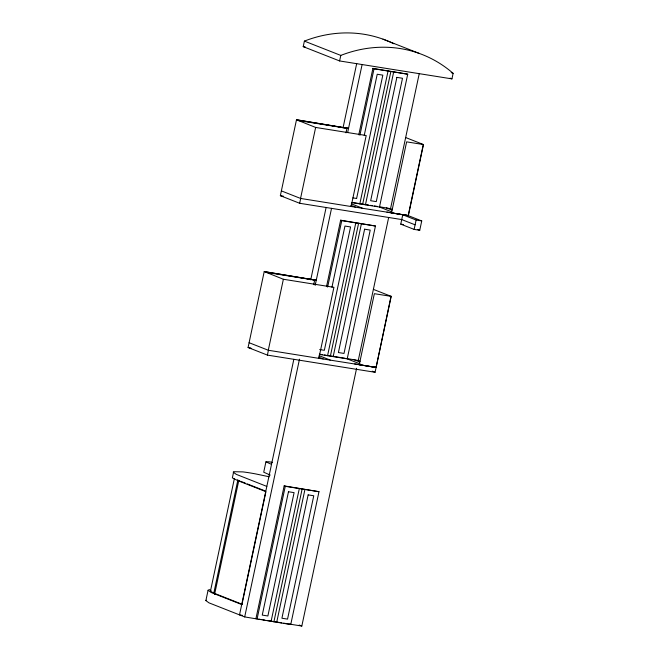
<?xml version="1.0" encoding="UTF-8"?>
<svg xmlns="http://www.w3.org/2000/svg" width="659" height="659" viewBox="0 0 659 659"><rect width="100%" height="100%" fill="white"/><g stroke="black" fill="none" stroke-linecap="round" stroke-linejoin="round"><path stroke-width="0.99" d="M451.201 72.597L453.12 73.347L451.942 78.882L339.607 60.949L303.214 46.641L304.392 41.105A138.019 120.193 -68.5 0 1 393.785 43.741M373.381 289.367L391.207 296.369L375.078 372.277L267.397 355.094L248.081 347.499L264.218 271.59L316.254 280.248L264.218 271.59M415.096 224.818L401.726 219.562L299.664 203.277L280.355 195.682L296.492 119.773L348.529 128.423L296.492 119.773M376.116 367.376L318.832 358.323L333.924 287.332L283.37 279.259L265.701 272.175M408.201 215.485L351.107 206.498L366.198 135.507L315.645 127.442L297.975 120.358M255.923 618.727L284.161 485.881L318.981 491.696L290.743 624.543L244.695 616.931L208.969 602.845L205.88 600.604L208.079 590.242L209.809 589.591M269.193 476.77L255.684 473.92A28.436 2.628 12 0 0 242.957 471.902L233.673 471.704L232.363 477.89L237.701 480.576L265.717 491.589M210.435 591.23L234.39 478.516M213.813 593.125L237.833 480.114M214.554 594.5L238.789 480.485M283.37 279.259L268.287 350.25L318.964 358.372M315.645 127.442L300.553 198.433L351.239 206.555M267.397 355.094L268.411 350.3L249.102 342.713M299.664 203.277L300.685 198.483L281.368 190.888M339.607 60.949L340.785 55.414L304.392 41.105M270.231 475.065L263.724 472.215L265.923 461.852L268.79 461.794A8.081 0.75 12 0 1 272.546 462.396M293.832 359.32L239.514 614.896L242.52 615.374M310.727 279.836L326.131 207.387M343.026 127.904L356.708 63.503M241.927 604.608L265.89 491.894M313.709 284.655L314.771 279.663M345.983 132.838L347.038 127.838M244.695 616.931L299.483 359.171M315.167 285.372L331.543 208.326M347.647 132.55L362.12 64.483M326.518 286.616L340.637 220.197L375.449 226.012L347.211 358.858L360.209 363.966M358.784 134.798L372.903 68.379L407.723 74.195L379.485 207.041L391.553 211.786M257.043 619.163L285.273 486.317L284.161 485.881M327.63 287.06L341.749 220.633L340.637 220.197M359.905 135.235L374.015 68.816L372.903 68.379M331.947 287.225L344.954 226.053L350.572 226.951L324.352 350.3L319.673 349.558M364.229 135.408L377.228 74.245L382.83 75.142L356.61 198.474M271.08 621.404L299.318 488.558M327.556 355.72L355.794 222.874M359.822 203.903L388.06 71.057M273.889 621.849L302.127 489.011M330.365 356.165L358.603 223.327M362.631 204.348L390.869 71.51M276.698 622.302L304.936 489.456M333.174 356.618L361.404 223.772M365.44 204.801L393.678 71.955M354.682 363.949L376.091 367.491L391.026 296.295M386.948 212.132L408.366 215.674L423.482 144.552L405.656 137.542M283.683 623.159L301.822 626.05L356.61 368.29M360.127 361.214L358.265 360.481L388.67 217.445M392.393 209.389L390.54 208.664L419.248 73.602M423.292 144.478L408.176 215.6L421.735 220.93L419.742 230.296L414.124 229.398L400.754 224.142L402.773 214.661M414.124 229.398L416.117 220.032L402.748 214.776M210.962 590.456L210.773 591.395L213.409 592.935L242.01 604.229M205.88 600.604L206.358 600.192M303.214 46.641L305.224 46.962M374.015 68.816L407.723 74.195M297.95 120.482L348.496 128.554M423.482 144.552L406.628 141.858L391.528 212.89L408.366 215.674L404.173 214.883M352.878 197.889L356.618 198.483M353.586 202.642L368.455 205.015M370.44 205.336L372.426 205.649M374.403 205.97L377.376 206.44M379.37 206.761L390.54 208.664M351.799 202.618L379.485 207.041M280.355 195.682L283.386 196.168M416.117 220.032L421.735 220.93M400.754 224.142L403.563 224.595M341.749 220.633L375.449 226.012M265.676 272.307L316.229 280.372M391.207 296.369L374.361 293.683L359.262 364.707L376.091 367.491L371.907 366.701M319.335 354.147L322.309 354.624M324.294 354.937L326.279 355.259M328.256 355.572L345.11 358.265M347.095 358.578L358.265 360.481M319.533 354.435L347.211 358.858M248.081 347.499L250.107 347.828M249.572 348.084L251.59 348.405M285.273 486.317L318.981 491.696M258.896 619.196L260.882 619.518M262.867 619.831L264.844 620.152M266.829 620.465L281.698 622.837M382.945 39.145L419.338 53.453M450.056 78.141L451.942 78.882M386.347 207.873L391.981 210.089M417.831 229.546L419.742 230.296M351.354 203.845L362.491 208.228M350.786 205.262L355.473 207.107M354.081 359.69L359.707 361.906M372.261 371.174L375.078 372.277M319.08 355.671L330.225 360.045M318.511 357.079L323.198 358.924M271.475 464.323L265.923 461.852M266.821 486.408L236.276 474.356L233.187 472.124M240.716 481.334L245.403 483.179M247.273 483.912L265.083 490.914M299.227 625.029L301.822 626.05M241.713 604.534L211.168 592.482L208.079 590.242M289.631 624.106L290.743 624.543M237.413 479.999L239.777 480.963M340.785 55.414A138.019 120.193 -68.5 0 1 453.12 73.347M288.477 491.738L262.257 615.094L267.875 615.984L294.095 492.635L288.477 491.738M308.14 494.876L281.92 618.224L287.538 619.122L313.758 495.774L308.14 494.876M364.608 229.192L338.397 352.54L344.006 353.438L370.226 230.09L364.608 229.192M396.883 77.375L370.663 200.723L376.281 201.621L402.501 78.264L396.883 77.375"/></g></svg>
